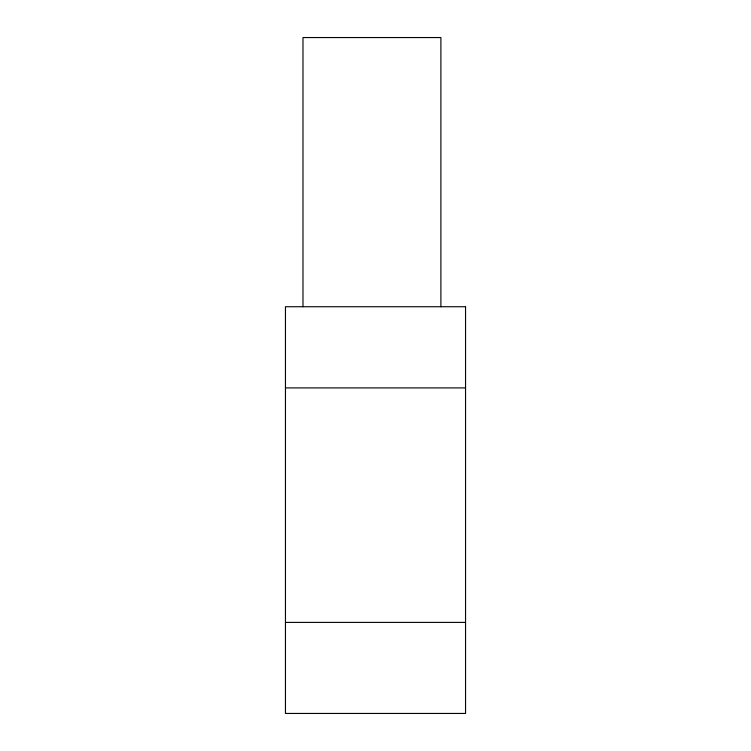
<?xml version="1.0" encoding="UTF-8"?>
<svg xmlns="http://www.w3.org/2000/svg" width="751" height="751" viewBox="0 0 751 751"><rect width="100%" height="100%" fill="white"/><g stroke="black" fill="none" stroke-linecap="round" stroke-linejoin="round"><path stroke-width="1.13" d="M285.455 387.91L465.545 387.91M285.455 622.401L465.545 622.401M440.893 306.727L440.893 37.55L302.982 37.55L302.982 306.727M465.545 306.727L285.455 306.727L285.455 713.45L465.545 713.45L465.545 306.727"/></g></svg>
